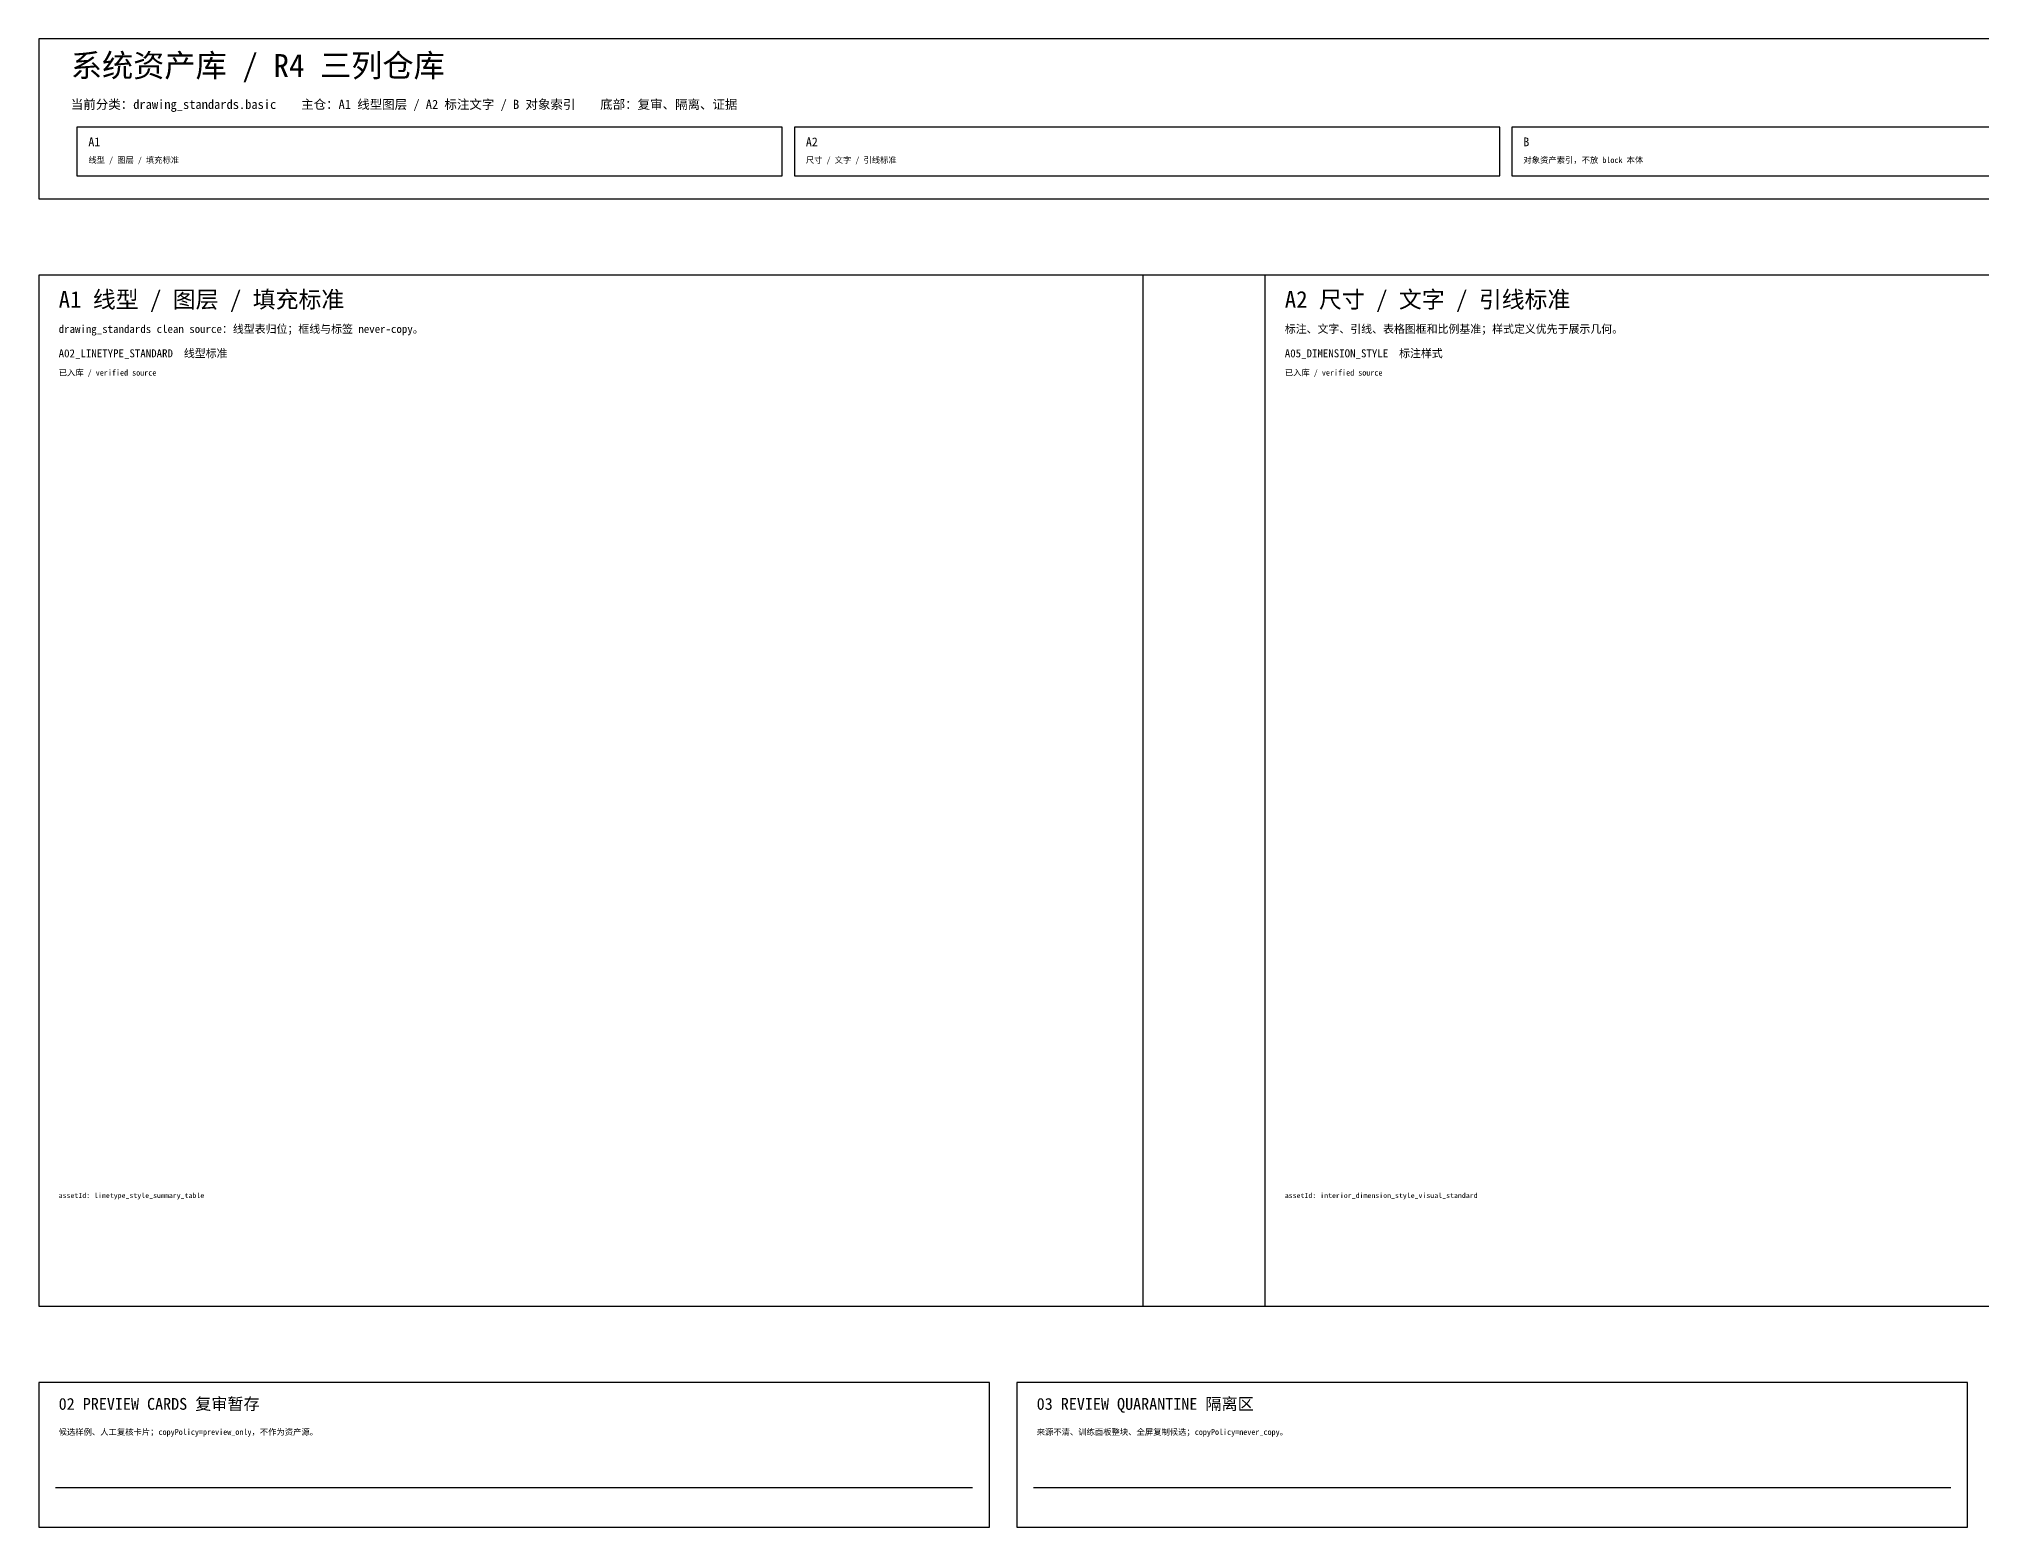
# Model space of a CAD drawing. Header units: millimetres. Extents: x 6750 to 45255, y -6250 to 13281.
# Drawn here: x 6750 to 32240, y -6250 to 13281 of the extents above; entities that cross this region are included whole.
import ezdxf

# ---------------------------------------------------------------- set-up
doc = ezdxf.new("R2010")
doc.units = ezdxf.units.MM
for name, color, linetype in [('ASSET_00_INDEX', 2, 'Continuous'), ('ASSET_01_CLEAN_ASSETS', 4, 'Continuous'), ('ASSET_02_PREVIEW_CARDS', 7, 'Continuous'), ('ASSET_03_REVIEW_QUARANTINE', 1, 'Continuous'), ('ASSET_LABEL', 7, 'Continuous'), ('ASSET_PREVIEW_CARD', 8, 'Continuous'), ('ASSET_QUARANTINE', 1, 'Continuous'), ('ASSET_RACK_BASE', 4, 'Continuous'), ('ASSET_RACK_OBJECTS', 3, 'Continuous'), ('ASSET_SLOT_GRID', 8, 'Continuous')]:
    doc.layers.add(name, color=color, linetype=linetype)
doc.styles.add('CODEX_CN_TEXT', font='SimSun.ttf')

msp = doc.modelspace()

# ---------------------------------------------------------------- linework, layer by layer
at = {"layer": 'ASSET_00_INDEX', "color": 2}
for p, q in [((45255, 13281), (6750, 13281)), ((6750, 13281), (6750, 11181)), ((6750, 11181), (45255, 11181))]:
    msp.add_line(p, q, dxfattribs=at)
at = {"layer": 'ASSET_01_CLEAN_ASSETS', "color": 4}
for p, q in [((34055, 10181), (6750, 10181)), ((6750, 10181), (6750, -3350)), ((21241, 10181), (6750, 10181)), ((6750, 10181), (6750, -3350)), ((21241, -3350), (21241, 10181)), ((34055, 10181), (22841, 10181)), ((22841, 10181), (22841, -3350)), ((6750, -3350), (34055, -3350)), ((6750, -3350), (21241, -3350)), ((22841, -3350), (34055, -3350))]:
    msp.add_line(p, q, dxfattribs=at)
at = {"layer": 'ASSET_02_PREVIEW_CARDS', "color": 7}
for p, q in [((19225, -4350), (6750, -4350)), ((6750, -4350), (6750, -6250)), ((19225, -6250), (19225, -4350)), ((6750, -6250), (19225, -6250))]:
    msp.add_line(p, q, dxfattribs=at)
at = {"layer": 'ASSET_03_REVIEW_QUARANTINE', "color": 1}
for p, q in [((32060, -4350), (19585, -4350)), ((19585, -4350), (19585, -6250)), ((32060, -6250), (32060, -4350)), ((19585, -6250), (32060, -6250))]:
    msp.add_line(p, q, dxfattribs=at)
at = {"layer": 'ASSET_PREVIEW_CARD', "color": 8}
for p, q in [((19225, -4350), (6750, -4350)), ((6750, -4350), (6750, -6250)), ((19225, -6250), (19225, -4350)), ((6750, -6250), (19225, -6250))]:
    msp.add_line(p, q, dxfattribs=at)
at = {"layer": 'ASSET_QUARANTINE', "color": 1}
for p, q in [((32060, -4350), (19585, -4350)), ((19585, -4350), (19585, -6250)), ((32060, -6250), (32060, -4350)), ((19585, -6250), (32060, -6250))]:
    msp.add_line(p, q, dxfattribs=at)
at = {"layer": 'ASSET_RACK_BASE', "color": 4}
for p, q in [((16506, 12121), (7250, 12121)), ((7250, 12121), (7250, 11481)), ((16506, 11481), (16506, 12121)), ((25922, 12121), (16666, 12121)), ((16666, 12121), (16666, 11481)), ((25922, 11481), (25922, 12121)), ((7250, 11481), (16506, 11481)), ((16666, 11481), (25922, 11481))]:
    msp.add_line(p, q, dxfattribs=at)
at = {"layer": 'ASSET_RACK_OBJECTS', "color": 3}
for p, q in [((35339, 12121), (26082, 12121)), ((26082, 12121), (26082, 11481)), ((26082, 11481), (35339, 11481))]:
    msp.add_line(p, q, dxfattribs=at)
at = {"layer": 'ASSET_SLOT_GRID', "color": 8}
for p, q in [((6970, -5730), (19005, -5730)), ((19805, -5730), (31840, -5730))]:
    msp.add_line(p, q, dxfattribs=at)

# ---------------------------------------------------------------- texts
at = {"layer": 'ASSET_LABEL', "color": 2, "style": 'CODEX_CN_TEXT'}
for s, height, p in [('系统资产库 / R4 三列仓库', 300, (7170, 12781)), ('A1 线型 / 图层 / 填充标准', 220, (7010, 9751)), ('A2 尺寸 / 文字 / 引线标准', 220, (23101, 9751))]:
    msp.add_text(s, height=height, dxfattribs=at).set_placement(p)
at = {"layer": 'ASSET_LABEL', "color": 7, "style": 'CODEX_CN_TEXT'}
for s, height, p in [('当前分类：drawing_standards.basic    主仓：A1 线型图层 / A2 标注文字 / B 对象索引    底部：复审、隔离、证据', 120, (7170, 12361)), ('A1', 115, (7400, 11871)), ('A2', 115, (16816, 11871)), ('B', 115, (26232, 11871)), ('线型 / 图层 / 填充标准', 78, (7400, 11651)), ('尺寸 / 文字 / 引线标准', 78, (16816, 11651)), ('对象资产索引，不放 block 本体', 78, (26232, 11651)), ('drawing_standards clean source：线型表归位；框线与标签 never-copy。', 105, (7010, 9421)), ('标注、文字、引线、表格图框和比例基准；样式定义优先于展示几何。', 105, (23101, 9421)), ('A02_LINETYPE_STANDARD  线型标准', 105, (7010, 9101)), ('A05_DIMENSION_STYLE  标注样式', 105, (23101, 9101)), ('assetId: linetype_style_summary_table', 66, (7010, -1930)), ('assetId: interior_dimension_style_visual_standard', 66, (23101, -1930)), ('候选样例、人工复核卡片；copyPolicy=preview_only，不作为资产源。', 78, (7010, -5040)), ('来源不清、训练面板整块、全屏复制候选；copyPolicy=never_copy。', 78, (19845, -5040))]:
    msp.add_text(s, height=height, dxfattribs=at).set_placement(p)
at = {"layer": 'ASSET_LABEL', "color": 4, "style": 'CODEX_CN_TEXT'}
for p in [(7010, 8861), (23101, 8861)]:
    msp.add_text('已入库 / verified source', height=78, dxfattribs=at).set_placement(p)
at = {"layer": 'ASSET_LABEL', "color": 8, "style": 'CODEX_CN_TEXT'}
msp.add_text('02 PREVIEW CARDS 复审暂存', height=155, dxfattribs=at).set_placement((7010, -4710))
at = {"layer": 'ASSET_LABEL', "color": 1, "style": 'CODEX_CN_TEXT'}
msp.add_text('03 REVIEW QUARANTINE 隔离区', height=155, dxfattribs=at).set_placement((19845, -4710))

doc.saveas('drawing.dxf')
